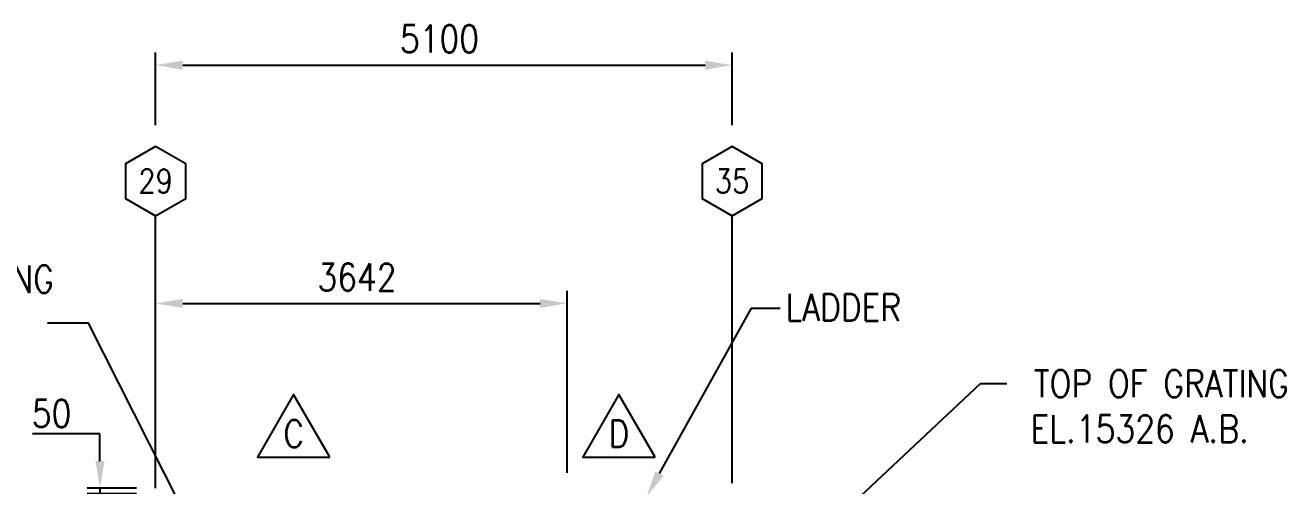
# Model space of a CAD drawing. Extents: x 0 to 68580, y 0 to 45720.
# Drawn here: x 16218 to 27370, y 27664 to 31735 of the extents above; entities that cross this region are included whole.
import ezdxf
from ezdxf.enums import TextEntityAlignment as Align

# ---------------------------------------------------------------- set-up
doc = ezdxf.new("R2010")
doc.units = 0
doc.header["$LTSCALE"] = 40
doc.layers.get('DEFPOINTS').update_dxf_attribs({"linetype": 'CONTINUOUS'})
for name, color, linetype in [('EMS_DIM', 3, 'CONTINUOUS'), ('EMS_REV', 7, 'CONTINUOUS'), ('EMS_TXT', 2, 'CONTINUOUS')]:
    doc.layers.add(name, color=color, linetype=linetype)
doc.styles.add('EMS', font='Romans.shx', dxfattribs={"width": 0.85, "height": 240})
doc.dimstyles.get("Standard").update_dxf_attribs({"dimtxt": 0.125, "dimasz": 0.25, "dimexe": 0.18, "dimexo": 0.0625, "dimgap": 0.09, "dimtad": 0, "dimtih": 1, "dimtoh": 1, "dimzin": 12, "dimcen": 0.09, "dimclrd": 160, "dimclre": 160, "dimclrt": 200, "dimazin": 3, "dimtfac": 1, "dimtofl": 0, "dimtmove": 0, "dimatfit": 3})

# ---------------------------------------------------------------- blocks, each defined once
blk = doc.blocks.new('*U340')
at = {"layer": 'EMS_DIM', "color": 0, "style": 'EMS', "width": 0.85}
blk.add_text('5100', height=240, dxfattribs=at).set_placement((19533, 31495))
blk = doc.blocks.new('*D27')
at = {"layer": 'DEFPOINTS', "color": 0}
for p in [(22472, 31382), (17371, 30664), (22472, 30664)]:
    blk.add_point(p, dxfattribs=at)
at = {"layer": 'EMS_DIM', "color": 0}
for p, q in [((17371, 30852), (17371, 31495)), ((22472, 30852), (22472, 31495)), ((17611, 31382), (22232, 31382))]:
    blk.add_line(p, q, dxfattribs=at)
for points in [[(17611, 31422), (17611, 31342), (17371, 31382)], [(22232, 31422), (22232, 31342), (22472, 31382)]]:
    blk.add_solid(points, dxfattribs=at)
at = {"layer": 'EMS_REV'}
blk.add_blockref('*U340', (0, 0), dxfattribs=at)
blk = doc.blocks.new('*U344')
at = {"layer": 'EMS_DIM', "color": 0, "style": 'EMS', "width": 0.85}
blk.add_text('50', height=240, dxfattribs=at).set_placement((16276, 28183))
blk = doc.blocks.new('*D31')
at = {"layer": 'DEFPOINTS', "color": 0}
for p in [(16879, 27592), (17388, 27642), (17388, 27592)]:
    blk.add_point(p, dxfattribs=at)
at = {"layer": 'EMS_DIM', "color": 0}
for p, q in [((16879, 27882), (16879, 28122)), ((17201, 27642), (16767, 27642)), ((17201, 27592), (16767, 27592)), ((16879, 27642), (16879, 27592)), ((16879, 27352), (16879, 27112))]:
    blk.add_line(p, q, dxfattribs=at)
for points in [[(16839, 27882), (16919, 27882), (16879, 27642)], [(16839, 27352), (16919, 27352), (16879, 27592)]]:
    blk.add_solid(points, dxfattribs=at)
at = {"layer": 'EMS_REV'}
blk.add_blockref('*U344', (0, 0), dxfattribs=at)
blk = doc.blocks.new('*U345')
at = {"layer": 'EMS_DIM', "color": 0, "style": 'EMS', "width": 0.85}
blk.add_text('3642', height=240, dxfattribs=at).set_placement((18803, 29388))
blk = doc.blocks.new('*D32')
at = {"layer": 'DEFPOINTS', "color": 0}
for p in [(21013, 29276), (17371, 27642), (21013, 27592)]:
    blk.add_point(p, dxfattribs=at)
at = {"layer": 'EMS_DIM', "color": 0}
for p, q in [((17371, 27830), (17371, 29388)), ((21013, 27780), (21013, 29388)), ((17611, 29276), (20773, 29276))]:
    blk.add_line(p, q, dxfattribs=at)
for points in [[(17611, 29316), (17611, 29236), (17371, 29276)], [(20773, 29316), (20773, 29236), (21013, 29276)]]:
    blk.add_solid(points, dxfattribs=at)
at = {"layer": 'EMS_REV'}
blk.add_blockref('*U345', (0, 0), dxfattribs=at)
blk = doc.blocks.new('*U172')
at = {"layer": 'EMS_TXT', "style": 'EMS', "width": 0.85}
for s, p in [('TOP OF GRATING', (14216, 29371)), ('EL.14446 A.B.', (14187, 28971))]:
    blk.add_text(s, height=240, dxfattribs=at).set_placement(p)
blk = doc.blocks.new('*U173')
at = {"layer": 'EMS_TXT', "style": 'EMS', "width": 0.85}
for s, p in [('TOP OF GRATING', (25141, 28447)), ('EL.15326 A.B.', (25111, 28047))]:
    blk.add_text(s, height=240, dxfattribs=at).set_placement(p)
blk = doc.blocks.new('*U181')
at = {"layer": 'EMS_TXT', "style": 'EMS', "width": 0.85}
blk.add_text('LADDER', height=240, dxfattribs=at).set_placement((22943, 29121))
blk = doc.blocks.new('*U182')
at = {"layer": 'EMS_DIM'}
blk.add_lwpolyline([(21829, 27772), (22644, 29234), (22898, 29234)], dxfattribs=at)
blk.add_solid([(21864, 27752), (21712, 27562), (21794, 27791)], dxfattribs=at)
blk = doc.blocks.new('*U298')
at = {"layer": 'EMS_DIM'}
blk.add_lwpolyline([(17583, 27512), (16779, 29103), (16416, 29103)], dxfattribs=at)
blk.add_solid([(17618, 27530), (17691, 27298), (17547, 27494)], dxfattribs=at)
blk = doc.blocks.new('EMS_REVSYMM')
at = {"layer": 'EMS_REV', "color": 2}
blk.add_lwpolyline([(5.33, 0), (0, 9.23), (-5.33, 0)], close=True, dxfattribs=at)
at = {"layer": 'EMS_REV', "style": 'EMS', "width": 0.85}
blk.add_attdef('RV', text='', height=3.97, dxfattribs=at).set_placement((0, 3.46), align=Align.MIDDLE)
blk = doc.blocks.new('*U317')
at = {"layer": 'EMS_DIM'}
blk.add_lwpolyline([(21578, 25670), (24669, 28567), (24902, 28567)], dxfattribs=at)
blk.add_solid([(21606, 25641), (21403, 25506), (21551, 25699)], dxfattribs=at)

msp = doc.modelspace()

# ---------------------------------------------------------------- linework, layer by layer
at = {"layer": 'EMS_DIM'}
for p, q in [((17371.258, 27642.206), (17371.258, 30049.867)), ((22471.598, 27686.743), (22471.598, 30049.867)), ((16879.249, 28122.201), (16281.05, 28122.201))]:
    msp.add_line(p, q, dxfattribs=at)
at = {"layer": 'EMS_TXT'}
for points in [[(17371.258, 30664.297), (17105.202, 30510.689), (17105.202, 30203.475), (17371.258, 30049.867), (17637.314, 30203.475), (17637.314, 30510.689)], [(22471.598, 30664.297), (22205.542, 30510.689), (22205.542, 30203.475), (22471.598, 30049.867), (22737.654, 30203.475), (22737.654, 30510.689)]]:
    msp.add_lwpolyline(points, close=True, dxfattribs=at)

# ---------------------------------------------------------------- block references
at = {"layer": 'EMS_REV'}
for name in ['*U172', '*U181', '*U182', '*U298', '*U173', '*U317']:
    msp.add_blockref(name, (0, 0), dxfattribs=at)
at = {"layer": 'EMS_REV', "xscale": 60, "yscale": 60, "zscale": 60}
for p, values in [((18592.668, 27916.159), {'RV': 'C'}), ((21470.322, 27916.159), {'RV': 'D'})]:
    msp.add_blockref('EMS_REVSYMM', p, dxfattribs=at).add_auto_attribs(values)

# ---------------------------------------------------------------- texts
at = {"layer": 'EMS_TXT', "style": 'EMS', "width": 0.85}
for s, p in [('29', (17371.258, 30357.082)), ('35', (22471.598, 30357.082))]:
    msp.add_text(s, height=210, dxfattribs=at).set_placement(p, align=Align.MIDDLE)

# ---------------------------------------------------------------- dimensions: what is measured, and where the dimension line sits
at = {"layer": 'EMS_DIM'}
for base, p1, p2, picture, middle in [((22471.598, 31382.275), (17371.258, 30664.297), (22471.598, 30664.297), '*D27', (19921.428, 31614.775)), ((21012.84, 29275.537), (17371.258, 27642.206), (21012.84, 27592.206), '*D32', (19192.049, 29508.037))]:
    dim = msp.add_linear_dim(base=base, p1=p1, p2=p2, dimstyle='Standard', dxfattribs=at)
    dim.commit()
    dim.dimension.update_dxf_attribs({"geometry": picture, "text_midpoint": middle})
dim = msp.add_linear_dim(base=(16879.249, 27592.206), p1=(17388.258, 27642.206), p2=(17388.258, 27592.206), angle=270, dimstyle='Standard', dxfattribs=at)
dim.commit()
dim.dimension.update_dxf_attribs({"geometry": '*D31', "text_midpoint": (16470.499, 28302.954), "dimtype": 128})

doc.saveas('drawing.dxf')
